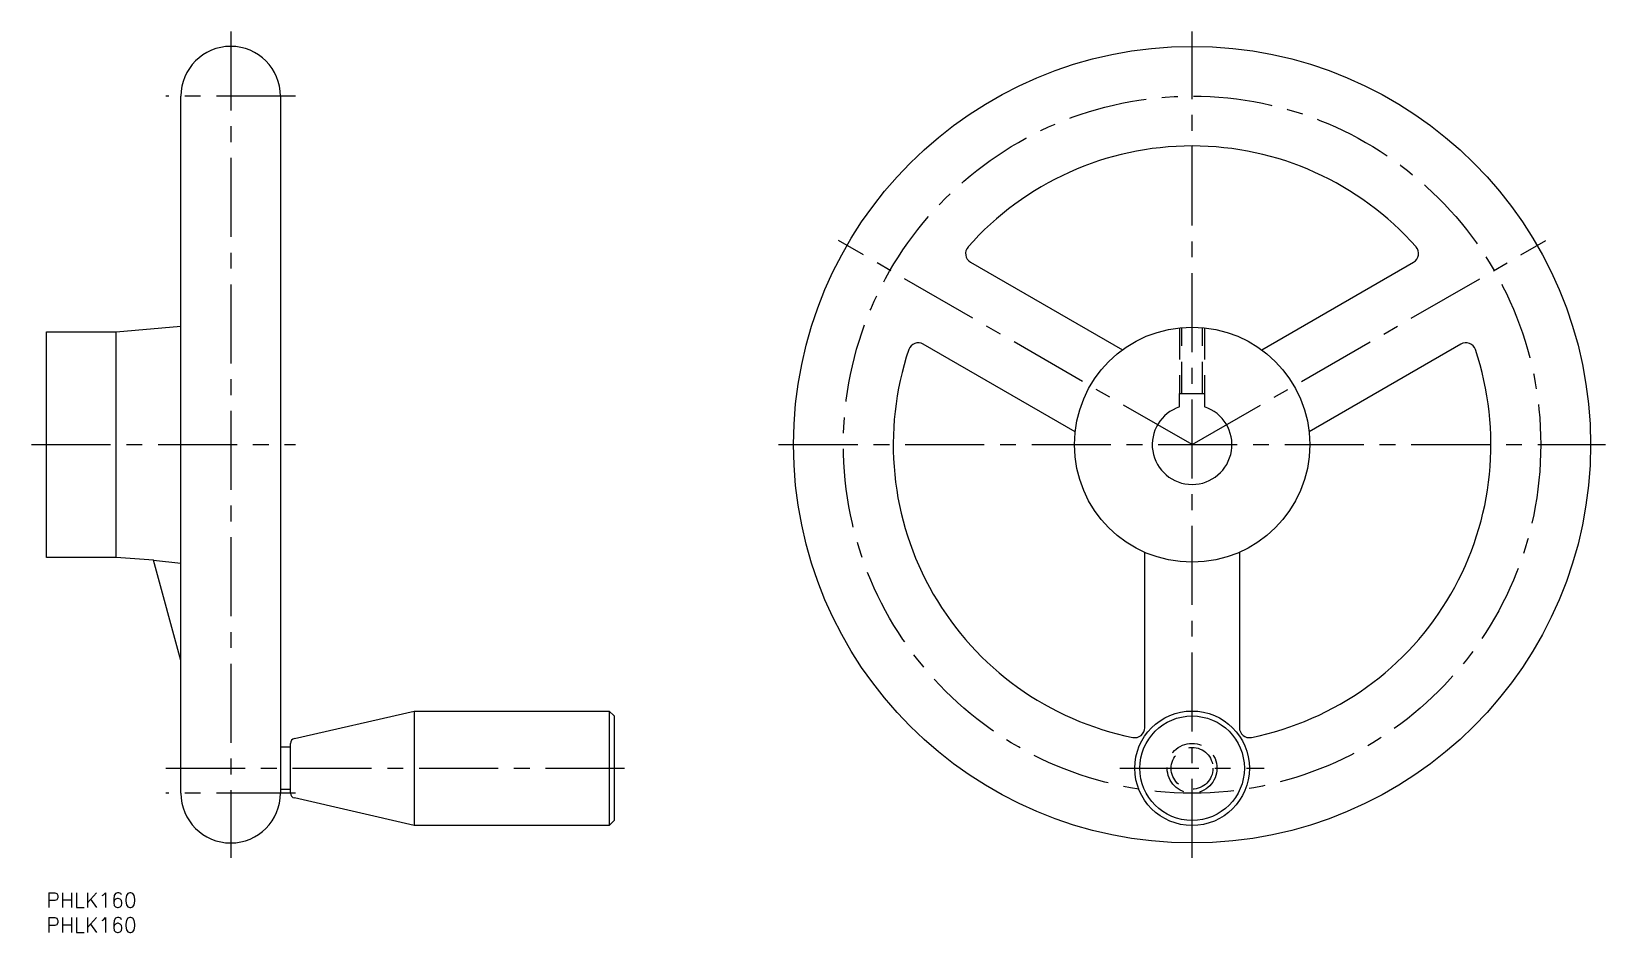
# Model space of a CAD drawing. Extents: x -3 to 313, y -8 to 173.
import ezdxf

# ---------------------------------------------------------------- set-up
doc = ezdxf.new("R2010")
doc.units = 0
doc.header["$LTSCALE"] = 0.5
doc.linetypes.add('CENTER', pattern=[50.8, 31.75, -6.35, 6.35, -6.35])
doc.linetypes.add('DASHED', pattern=[19.05, 12.7, -6.35])
for name, color, linetype in [('MSM_CENTER', 1, 'CENTER'), ('MSM_CONTINUOUS', 7, 'CONTINUOUS'), ('MSM_DASHED', 4, 'DASHED'), ('MSM_PART_NUMBER', 7, 'CONTINUOUS')]:
    doc.layers.add(name, color=color, linetype=linetype)
doc.styles.get("Standard").update_dxf_attribs({"font": 'txt.shx', "height": 3, "bigfont": 'bigfont.shx'})

# ---------------------------------------------------------------- blocks, each defined once
blk = doc.blocks.new('*U4')
at = {"layer": 'MSM_PART_NUMBER'}
blk.add_text('PHLK160', height=3, dxfattribs=at).set_placement((0, -3))
blk = doc.blocks.new('*U5')
at = {"layer": 'MSM_PART_NUMBER'}
blk.add_text('PHLK160', height=3, dxfattribs=at).set_placement((0, -8))

msp = doc.modelspace()

# ---------------------------------------------------------------- linework, layer by layer
at = {"layer": 'MSM_CENTER'}
for p, q in [((37, 173), (37, 7)), ((230, 7), (230, 173)), ((50, 160), (24, 160)), ((230, 90), (158.99, 131)), ((230, 90), (301.01, 131)), ((-3, 90), (50, 90)), ((147, 90), (313, 90)), ((24, 25), (117, 25)), ((215.5, 25), (244.5, 25)), ((50, 20), (24, 20))]:
    msp.add_line(p, q, dxfattribs=at)
msp.add_circle((230, 90), 70, dxfattribs=at)
at = {"layer": 'MSM_CONTINUOUS'}
for p, q in [((27, 20), (27, 160)), ((47, 160), (47, 20)), ((185.52, 126.65), (216.02, 109.04)), ((243.98, 109.04), (274.48, 126.65)), ((14, 112.65), (27, 113.79)), ((0, 67.35), (0, 112.65)), ((0, 112.65), (14, 112.65)), ((14, 67.35), (14, 112.65)), ((206.52, 92.59), (176.02, 110.2)), ((283.98, 110.2), (253.48, 92.59)), ((227.5, 100.3), (232.5, 100.3)), ((227.5, 97.6), (227.5, 100.3)), ((232.5, 100.3), (232.5, 97.6)), ((14, 67.35), (0, 67.35)), ((21.49, 66.81), (14, 67.35)), ((27, 46.62), (21.49, 66.81)), ((21.49, 66.81), (27, 66.21)), ((220.5, 33.15), (220.5, 68.37)), ((239.5, 68.37), (239.5, 33.15)), ((49.78, 30.97), (73.8, 36.5)), ((73.8, 36.5), (113, 36.5)), ((73.8, 36.5), (73.8, 13.5)), ((113, 36.5), (113, 13.5)), ((113, 36.5), (114, 35.5)), ((114, 35.5), (114, 14.5)), ((47, 29.3), (49, 29.3)), ((49, 20), (49, 30)), ((49, 20.7), (47, 20.7)), ((73.8, 13.5), (49.78, 19.03)), ((113, 13.5), (73.8, 13.5)), ((114, 14.5), (113, 13.5))]:
    msp.add_line(p, q, dxfattribs=at)
for centre, radius in [((230, 90), 80), ((230, 90), 23.62), ((230, 25), 11.5), ((230, 25), 10.5)]:
    msp.add_circle(centre, radius, dxfattribs=at)
for centre, radius, start, end in [((37, 160), 10, 0, 180), ((230, 90), 60, 41.4362, 138.5638), ((186.52, 128.38), 2, 138.5638, 240), ((273.48, 128.38), 2, 300, 41.4362), ((230, 90), 60, 161.4362, 258.5638), ((175.02, 108.46), 2, 60, 161.4362), ((230, 90), 60, 281.4362, 18.5638), ((284.98, 108.46), 2, 18.5638, 120), ((230, 90), 8, 108.21, 71.79), ((218.5, 33.15), 2, 258.5638, 0), ((241.5, 33.15), 2, 180, 281.4362), ((50, 30), 1, 102.9525, 180), ((37, 20), 10, 180, 0), ((50, 20), 1, 180, 257.0475)]:
    msp.add_arc(centre, radius, start, end, dxfattribs=at)
at = {"layer": 'MSM_DASHED'}
for p, q in [((227.5, 113.49), (227.5, 100.3)), ((227.93, 100.3), (227.93, 113.53)), ((232.07, 100.3), (232.07, 113.53)), ((232.5, 113.49), (232.5, 100.3))]:
    msp.add_line(p, q, dxfattribs=at)
for radius in [5, 4.19]:
    msp.add_circle((230, 25), radius, dxfattribs=at)

# ---------------------------------------------------------------- block references
at = {"layer": 'MSM_CONTINUOUS'}
for name in ['*U4', '*U5']:
    msp.add_blockref(name, (0, 0), dxfattribs=at)

doc.saveas('drawing.dxf')
